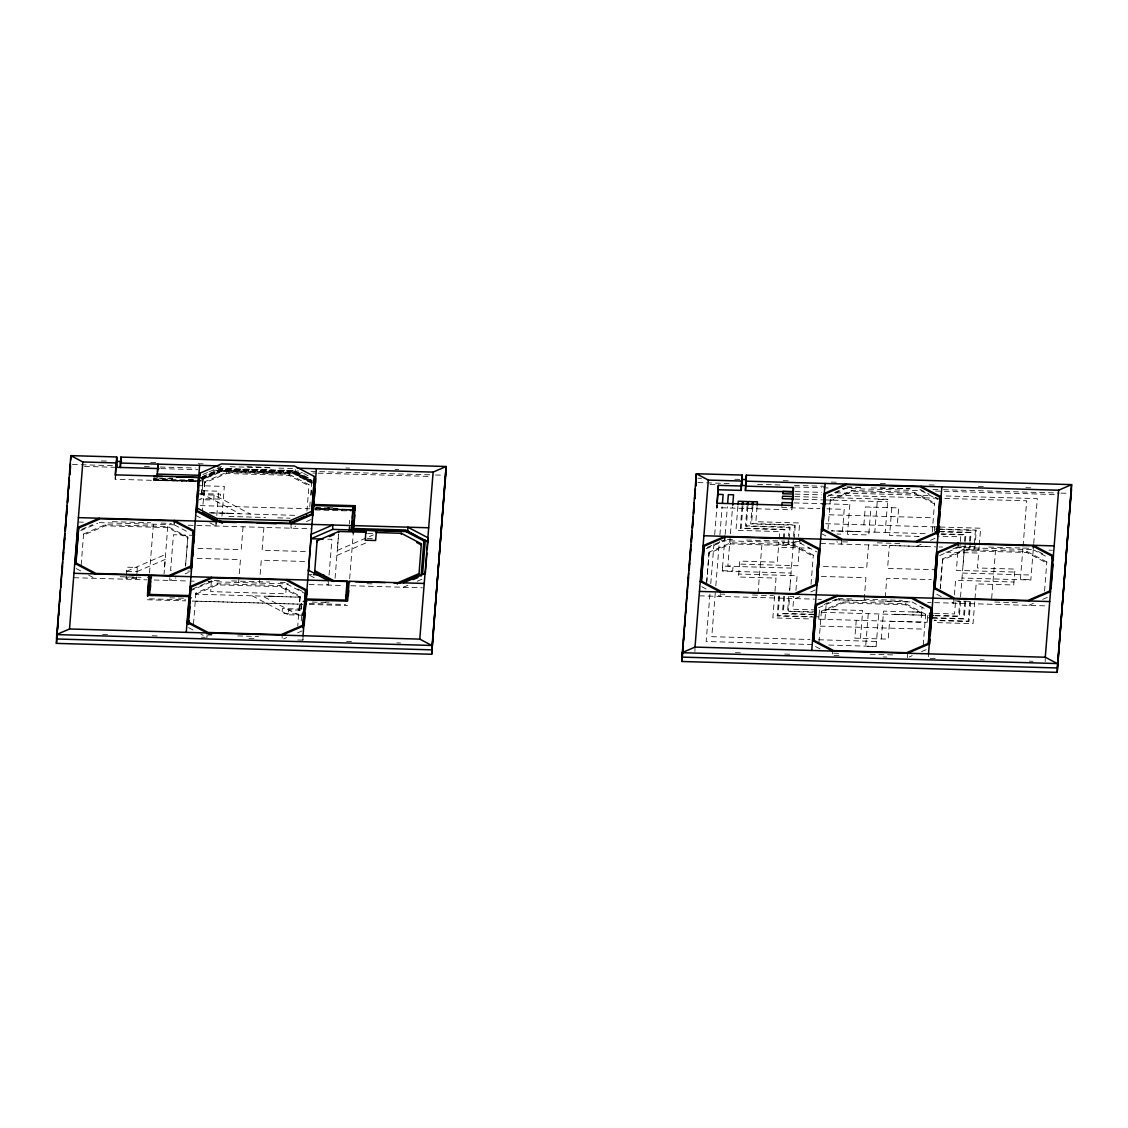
<?xml version="1.0" encoding="UTF-8"?>
<svg xmlns="http://www.w3.org/2000/svg" width="1128" height="1128" viewBox="0 0 1128 1128"><rect width="100%" height="100%" fill="white"/><g stroke="black" fill="none" stroke-linecap="round" stroke-linejoin="round"><path stroke-width="0.75" stroke-dasharray="5 3.75" d="M153.619 480.204L153.676 479.019L153.619 480.19L196.695 481.459M187.812 538.155L187.826 537.055L167.776 526.508L105.228 524.703L83.585 534.038L83.571 535.137L105.214 525.803L167.762 527.608L187.812 538.155L185.57 566.228M105.214 525.803L105.228 524.703M195.116 481.571L115.197 479.259L115.239 476.326M126.646 571.332L137.08 571.628L136.53 578.523L126.096 578.227L126.11 577.113L136.544 577.423L136.7 575.435M136.53 578.523L136.544 577.423M167.776 526.508L164.053 573.926M169.849 577.55L169.806 580.483L175.982 577.818M195.877 594.188L217.521 584.854L280.068 586.673L300.118 597.206L195.877 594.188L195.891 593.088L217.535 583.754L280.082 585.559L300.133 596.106L297.75 625.941M203.421 499.746L203.435 498.646M204.774 482.854L204.788 481.755L226.432 472.406L288.979 474.225L309.03 484.758L309.016 485.858L288.965 475.325L226.418 473.506L204.774 482.854L202.406 511.576M207.115 632.963L207.058 637.362L200.883 634.119M306.619 594.414L286.568 583.867L285.765 593.807L210.71 591.622L211.571 577.296M209.78 522.772L215.956 526.015L216.012 521.615M217.521 584.854L217.535 583.754M220.439 467.415L220.397 470.348L201.841 478.342M226.418 473.506L226.432 472.406M280.068 586.673L280.082 585.559M282.127 638.067L282.169 635.135M288.965 475.325L288.979 474.225M291.066 523.787L291.01 528.186L295.649 526.198M295.494 469.586L295.451 472.519L310.891 480.627M298.708 613.999L298.694 615.112L262.598 596.12M299.089 610.135L300.133 596.106M303.023 635.741L302.967 640.14L303.235 636.728M328.304 582.133L328.262 585.065L323.637 582.64M694.933 651.49L695.003 647.091M709.047 553.256L709.061 552.156L730.718 542.822L793.266 544.627L813.316 555.173L813.302 556.273L793.252 545.726L730.704 543.922L709.047 553.256L706.664 583.077M791.997 505.414L791.941 509.814L716.872 507.642L716.914 504.709M720.27 593.497L720.228 596.43L715.603 593.991M730.704 543.922L730.718 542.822M793.266 544.627L789.685 590.282M821.367 612.307L821.381 611.207L843.025 601.873L905.572 603.677L925.623 614.224L925.609 615.324L821.367 612.307L843.011 602.972L905.558 604.777L925.609 615.324L894.363 614.21M830.279 499.859L830.264 500.973L851.908 491.625L914.455 493.444L934.506 503.99L934.52 502.876L914.47 492.344L851.922 490.525L830.279 499.859L828.022 529.032M832.563 654.014L832.605 651.082M841.502 539.734L841.432 544.133L836.807 541.708M843.011 602.972L843.025 601.873M851.908 491.625L851.922 490.525M905.558 604.777L905.572 603.677M907.603 657.652L907.659 653.253M914.455 493.444L914.47 492.344M928.471 656.792L928.513 653.859M942.571 560.024L942.585 558.924L964.228 549.576L1026.776 551.395L1046.826 561.941L1046.812 563.041L1026.762 552.494L964.214 550.69L942.571 560.024L940.329 588.083M953.794 600.251L953.752 603.184L949.113 600.759M960.52 596.952L964.228 549.576M1026.762 552.494L1026.776 551.395M1045.205 661.642L1045.275 657.243M172.711 478.498L153.69 478.145L172.725 478.906M197.104 480.655L153.619 479.992L153.662 479.189M153.662 479.118L199.628 480.331M337.54 547.404L338.597 534.178L335.016 578.918M963.03 565.509L964.214 550.69M81.188 564.959L83.585 534.038M115.197 479.259L115.465 475.847M126.096 578.227L126.251 576.239M126.28 575.125L126.914 567.173L137.334 567.483L136.953 572.249M149.516 572.925L153.408 524.182M185.584 565.128L187.826 537.055M201.334 494.431L203.04 480.429L202.152 494.36L201.334 494.247L202.152 494.36M201.743 494.346L202.814 480.838M193.494 624.01L195.891 593.088M214.108 495.079L213.714 500.042L199.247 499.634M215.956 526.015L216.238 522.504M216.787 515.496L218.733 491.216L197.879 490.609M221.962 516.229L224.345 486.394L198.274 485.646M238.614 582.471L240.433 559.601L194.199 558.261M243.056 526.79L241.223 549.674L196.695 548.363M259.454 583.063L261.287 560.207L307.521 561.547M263.91 527.396L262.077 550.267L310.031 551.648M302.868 615.225L288.274 614.802L288.796 609.839L303.263 610.262M306.929 511.083L309.03 484.758M300.823 608.33C302.501 610.192 298.553 602.423 301.782 601.055M301.204 608.359L301.754 601.379M310.144 502.059L309.608 509.01L310.228 508.333M310.693 495.192L311.652 483.165M311.116 495.065L311.666 488.227M329.052 575.125L331.914 539.325L324.963 539.128M349.37 523.773L349.638 520.346M349.666 578.72L353.276 533.488M709.935 594.188L706.156 641.494L813.02 644.581M710.781 583.684L713.996 543.4M714.701 534.644L717.07 504.865M716.872 507.642L717.14 504.385M715.279 592.792L711.768 636.671L809.876 639.505M715.829 585.77L719.34 541.891M719.904 534.869L722.146 506.796M725.022 536.138L722.258 570.712L732.692 571.008L733.087 566.044L727.87 565.889L732.58 506.937M725.163 534.404L727.377 506.754M737.867 506.401L735.964 530.301L779.744 531.57L778.729 544.288M742.055 506.472L740.292 528.44L784.073 529.695L782.902 544.415M742.887 506.416L741.152 528.073L784.947 529.328L783.734 544.429M747.131 505.64L745.481 526.198L789.276 527.453L788.585 536.011M747.878 506.768L746.355 525.831L790.136 527.086L789.163 539.325M752.263 504.075L750.684 523.956L794.465 525.211L793.562 536.576M752.898 506.754L751.544 523.589L795.325 524.844L794.14 539.748M757.071 506.81L755.873 521.714L799.653 522.969L798.582 536.434M774.598 595.979L772.849 617.862L811.92 618.99M774.978 591.34L776.036 578.086L738.502 577L739.771 561.095L777.305 562.181L778.489 547.277L809.763 548.194M778.771 596.106L777.178 615.987L815.403 617.101M779.603 596.134L778.052 615.62L812.104 616.607M783.777 596.247L782.381 613.745L815.572 614.704M787.908 544.556L788.458 537.718M784.609 596.275L783.241 613.378L815.685 614.309M788.74 544.584L789.022 541.073M788.782 596.402L787.57 611.503L815.741 612.321M792.913 544.697L793.421 538.211M789.67 590.353L790.46 580.469M794.013 541.412L793.745 544.725L797.919 544.852M795.945 590.367L797.115 575.717L738.741 574.039M799.343 547.884L797.919 565.777L739.531 564.085M818.716 619.187L818.886 617.199M819.069 614.816L818.914 616.804L813.81 616.649M819.097 614.407L819.266 612.419M819.295 612.025L819.45 610.036M818.984 642.128L821.381 611.207M824.977 619.371L826.57 599.49M849.835 504.512L847.438 534.348L868.729 534.954L870.957 507.121M856.251 620.273L854.827 638.166L888.187 639.139L889.611 621.232L920.885 622.148L922.084 607.231M863.879 524.83L865.303 506.937L898.663 507.91L897.239 525.803M860.467 638.335L862.694 610.502L825.766 609.43L836.2 609.754M868.546 544.909L866.713 567.793L820.479 566.439M868.278 613.674L865.655 646.471L876.075 646.781L878.698 613.97M859.127 531.471L831.35 530.851L874.792 532.148L877.415 499.337L887.835 499.648M874.792 532.148L885.212 532.444L887.835 499.281L828.178 497.547M881.32 638.941L883.548 611.108L921.675 612.208L911.255 611.926M891.797 507.713L889.583 535.56L920.786 536.463L917.29 536.364M923.226 645.16L925.623 614.224M932.264 532.049L934.52 502.876M927.301 620.344L927.145 622.332L813.626 619.032M927.329 619.935L927.484 617.947M927.526 617.552L927.681 615.564M934.421 531.26L934.576 529.272M934.604 528.877L934.76 526.889M940.202 588.745L942.585 558.924M954.401 594.949L955.571 580.314L1013.959 582.006M957.799 552.48L956.375 570.373L1014.749 572.065M960.21 543.174L959.702 549.533L963.876 549.646L964.398 543.118M960.337 541.581L960.718 536.801L937.368 536.124M964.525 541.482L965.046 534.94L941.048 534.249M965.244 542.963L964.708 549.674L968.881 549.801L969.431 542.963M965.385 541.285L965.92 534.559L941.274 533.854M969.558 541.243L970.249 532.698L941.217 531.852M970.277 542.822L969.713 549.815L973.887 549.942L975.438 530.456L939.68 529.427M970.418 541.073L971.109 532.331L939.652 531.415M970.588 601.661L968.994 621.542L934.252 620.541M974.761 601.788L973.013 623.657L933.942 622.529M975.001 598.799L976.185 583.895L1013.72 584.981L1014.988 569.076L977.454 567.976L978.653 553.072L945.631 552.114M979.16 546.727L978.892 550.083L974.719 549.971L976.312 530.089L939.821 529.032M979.287 545.035L980.641 528.214L939.864 527.03M991.667 598.474L995.502 550.492M1022.927 547.926L1020.417 579.341L1030.837 579.651M1023.068 546.178L1026.691 500.804L942.444 498.364M1033.178 550.337L1030.837 580.018L962.029 578.015M1033.727 543.442L1037.309 498.618L942.585 495.883M1044.57 591.1L1046.826 561.941M204.788 481.755L203.816 494.783L239.911 513.762M706.678 581.977L709.061 552.156M758.002 593.427L761.992 543.724M811.046 584.346L813.316 555.173M164.589 567.158L164.984 562.35M301.246 620.922L301.684 615.973M203.251 480.641L202.391 481.021M311.779 483.404L293.224 473.633L293.407 472.858L293.266 473.661L221.708 471.589L202.152 479.752L202.011 478.935L221.567 470.757L293.449 472.844L312.371 482.784M201.658 478.554L221.934 469.657L293.759 471.701L311.638 481.134M202.039 478.949L202.208 479.696M351.104 510.138L316.615 509.348M222.004 470.376L221.863 469.629L201.447 478.103M293.604 472.449L293.717 471.715L293.562 472.449L312.696 482.544M202.321 476.58L221.215 468.416L294.323 470.531L311.765 479.682M200.854 477.666L221.271 468.825L294.239 470.94L311.286 479.894M200.953 478.075L221.37 469.234L294.154 471.349L294.394 470.587L294.126 471.335L314.12 481.853M202.913 474.479L207.552 472.477M209.089 471.814L221.469 466.47M81.667 529.328L92.496 524.661M80.638 530.639L97.642 523.307M126.66 571.261L165.619 554.454M136.939 571.628L165.224 559.418M185.26 573.814L188.362 572.474M306.463 521.517L312.653 518.852M192.437 589.056L210.992 581.047M189.857 591.03L211.5 581.696M337.3 550.464L373.199 534.968M336.905 555.427L366.501 542.653M283.664 638.871L286.752 637.531M297.566 632.864L302.205 630.862M403.316 587.251L407.955 585.249M417.233 581.244L423.423 578.579M707.157 547.447L724.162 540.115M834.551 492.499L845.365 487.818M706.128 548.758L724.684 540.749M827.332 496.461L845.887 488.466M795.296 598.601L799.935 596.599M810.75 591.932L815.389 589.93M916.5 546.304L921.139 544.302M930.417 540.312L935.056 538.31M824.103 604.509L836.468 599.165M953.047 548.885L957.672 546.883M818.435 607.809L836.99 599.814M939.638 555.526L958.194 547.517M909.14 656.989L912.242 655.65M921.52 651.646L926.159 649.657M1028.806 605.369L1033.445 603.367M1042.723 599.363L1047.362 597.361M202.222 479.442L221.638 471.166L293.351 473.252L312.075 483.094M201.517 478.483L221.934 469.995L293.661 472.082L311.427 481.444M350.667 510.335L351.104 509.518L315.346 508.488M268.873 596.233L300.118 597.206M894.363 614.351L904.769 614.506M209.343 512.803L233.637 513.353M199.67 493.556L220.51 494.163L220.115 499.126L200.657 498.562M199.656 494.656L214.249 495.079L250.346 514.058M829.08 514.777L933.335 517.794M210.922 512.916L296.086 515.383M885.212 532.444L926.906 533.657M926.92 546.601L889.386 545.529L887.567 568.385L935.521 569.767M367.573 533.403L374.524 533.6M367.291 538.31L374.144 538.507M962.424 573.052L1031.232 575.04M268.873 596.092L279.279 596.388M101.337 460.915L106.441 461.07M150.687 462.353L155.96 462.494M198.161 463.721L204.041 463.89M345.845 468.007L349.595 468.106M395.068 469.431L398.706 469.53M697.95 478.201L701.503 478.3M734.821 479.273L740.095 479.414M783.213 480.669L788.486 480.824M831.28 482.065L836.539 482.22M880.39 483.489L885.649 483.63M929.134 484.899L934.745 485.054M978.357 486.323L983.63 486.478M1025.831 487.691L1031.204 487.846M246.891 466.71L269.733 467.373M230.154 466.724L270.114 467.88M278.799 468.134L294.436 468.585M72.446 464.482L114.534 465.709M144.356 466.569L149.615 466.724M160.134 467.02L195.214 468.035M218.014 468.698L298.68 471.039M310.961 471.391L433.716 474.944M435.464 475.001L442.486 475.198M697.936 482.601L731.254 483.574M757.565 484.335L780.365 484.984M794.394 485.392L825.964 486.309M847.001 486.915L861.031 487.324M880.319 487.888L910.141 488.748M932.941 489.411L941.697 489.665M943.459 489.707L1059.206 493.063M1060.955 493.119L1067.976 493.317M846.916 487.155L860.819 487.564M871.239 487.86L909.464 488.974M84.501 466.414L114.393 467.274M160.726 468.613L197.809 469.685M213.446 470.15L302.403 472.717M312.837 473.027L316.305 473.125M318.054 473.168L429.585 476.411M709.991 484.532L717.055 484.73M795 486.986L821.522 487.761M823.116 487.804L828.389 487.959M842.419 488.368L921.505 490.652M935.563 491.061L1056.809 494.572M795.226 491.611L821.536 492.372M835.566 492.781L930.304 495.53M795.029 494.092L821.353 494.854M828.375 495.065L940.696 498.322M169.242 477.976L172.683 478.089M794.831 496.588L821.156 497.349M188.334 479.386L195.285 479.583M153.648 479.795L197.358 481.078M794.634 499.069L822.707 499.887M824.469 499.93L887.637 501.763M794.225 502.905L822.03 503.708M825.499 503.807L849.821 504.526M781.676 507.515L819.901 508.629M826.838 508.827L844.223 509.334L842.235 534.178L837.018 534.038M327.656 507.628L336.172 507.868M315.558 507.685L337.695 508.319M316.023 508.023L336.666 508.629M315.812 508.39L351.922 509.447M311.723 508.798L350.893 509.926M200.178 505.612L309.96 508.813M315.191 508.968L351.668 510.025M825.654 523.73L935.465 526.903M315.093 509.955L351.259 510.998M228.942 516.413L265.616 517.498M277.841 517.837L290.051 518.203M842.545 541.835L849.497 542.032M877.302 542.836L899.876 543.499M112.391 521.686L150.602 522.786M161.036 523.096L171.456 523.392M727.447 539.494L736.133 539.748M746.553 540.044L784.778 541.158M795.212 541.454L798.68 541.567M960.957 546.262L978.343 546.77M988.762 547.066L1032.205 548.321M78.34 522.038L85.319 522.236M99.25 522.645L175.996 524.858M188.136 525.211L311.864 528.792M721.201 540.65L801.416 542.977M820.592 543.513L935.605 546.869M939.088 546.967L942.571 547.066M956.516 547.475L1031.443 549.632M1048.871 550.14L1052.368 550.238M194.312 535.349L173.458 534.742L170.596 570.542L174.079 570.641M791.461 568.103L722.653 566.101L722.258 571.078L791.052 573.066M821.395 576.422L865.923 577.733L864.09 600.589L835.101 599.744L910.536 601.929L884.944 601.196L886.777 578.326L931.305 579.623M187.967 571.05L191.45 571.149M308.212 574.519L311.68 574.617M367.065 583.712L374.101 583.923M120.174 576.718L141.028 577.31M721.342 594.132L724.81 594.23M752.616 595.034L773.47 595.64M954.852 600.886L968.755 601.294M994.811 602.042L1017.4 602.704M214.264 580.441L221.215 580.638M231.649 580.934L269.874 582.048M280.294 582.344L285.511 582.499M838.019 598.503L853.656 598.954M864.076 599.25L902.301 600.364M73.898 577.705L147.204 579.834M154.169 580.004L187.206 580.99M190.66 581.089L194.143 581.188M208.031 581.597L288.246 583.909M309.128 584.515L343.899 585.531M350.85 585.728L422.436 587.801M699.388 595.824L814.402 599.151M817.885 599.25L821.367 599.349M927.667 602.437L931.164 602.535M934.633 602.634L1047.912 605.919M816.122 609.938L792.772 609.261L793.788 596.543L789.614 596.416L788.444 611.136L815.868 611.926M934.548 613.378L954.556 613.956L955.571 601.224L959.745 601.351L958.574 616.057L934.576 615.366M934.717 615.775L959.378 616.48L960.577 601.379L964.75 601.492L963.382 618.595L932.644 617.707M932.729 618.102L964.186 619.018L965.582 601.52L969.756 601.633L968.191 621.119L934.139 620.132M325.555 602.07L328.967 602.169M169.778 597.826L183.61 598.221M312.118 602.056L329.122 602.549M149.53 598.827L185.697 599.87M309.34 603.452L345.52 604.509M147.359 599.758L185.584 600.871M309.298 604.453L347.523 605.553M301.881 609.106L282.423 608.542L282.028 613.519L302.882 614.125M820.183 626.125L924.438 629.142M818.646 639.759L876.484 641.437M828.784 645.047L876.089 646.414M208.468 634.542L211.965 634.655M208.158 635.064L211.867 635.064M237.698 635.924L258.552 636.516M833.648 653.183L842.334 653.436M870.139 654.24L892.727 654.889M102.563 634.331L108.175 634.5M152.181 635.769L157.455 635.924M201.461 637.207L205.324 637.306M248.978 638.575L254.265 638.73M297.75 639.985L303.545 640.154M346.536 641.409L351.753 641.55M396.844 642.861L400.553 642.974M735.414 652.661L740.701 652.816M784.707 654.099L789.981 654.254M833.987 655.523L839.274 655.678M883.266 656.947L886.791 657.046M930.191 658.315L936.071 658.484M980.077 659.753L984.208 659.88M1029.37 661.177L1033.008 661.29M848.721 531.175L859.127 531.626M223.245 513.057L233.637 513.508M919.884 489.27L929.148 494.134M935.309 497.377L938.397 498.999M1038.366 551.564L1044.542 554.821M920.941 490.638L937.918 499.563M1033.248 549.688L1048.688 557.81M821.381 533.586L827.557 536.829M936.776 594.273L941.401 596.698M799.738 542.935L816.714 551.846M912.044 601.985L927.47 610.093M701.715 586.687L706.354 589.126M815.572 646.555L820.197 648.995M303.7 473.45L308.325 475.889M195.891 515.468L202.067 518.711M309.749 575.336L314.374 577.776M297.848 588.985L302.473 591.424M174.248 524.816L189.673 532.924M252.164 595.824L288.274 614.802M76.239 568.568L80.864 571.008M88.576 575.068L94.752 578.311M188.545 627.633L193.17 630.058M221.483 470.884L221.708 471.589L221.483 470.884M221.13 468.515L221.37 469.234L221.144 468.458M302.332 604.227L192.55 601.055L302.332 604.255"/><path stroke-width="1.5" d="M365.909 531.091L349.257 530.4L349.525 526.987M120.865 457.08L120.315 467.443L120.865 457.08L446.11 466.498L431.686 654.254L56.4 643.383L70.824 455.627L116.692 456.967L117.171 461.126L116.748 466.329L116.212 462.931L82.852 461.958L70.824 455.627L70.754 460.027M77.55 531.979L77.606 527.58L99.25 518.231M193.255 533.995L193.283 531.429L173.233 520.882L100.251 518.767L78.608 528.101L75.943 563.718M116.212 462.931L115.465 475.847M148.952 579.877L149.009 575.477L73.954 573.306M157.074 477.003L157.906 464.13L157.582 471.842M174.276 523.35L174.318 520.403L194.368 530.95L194.312 535.349M188.108 624.517L190.928 587.152L212.572 577.818L285.539 579.933L305.589 590.48L302.924 626.096M189.067 600.97L199.614 465.342M189.857 591.03L189.927 586.63L211.571 577.296M190.928 587.152L188.249 622.783M197.033 510.603L197.076 508.037L217.126 518.584L290.107 520.699L311.751 511.365L314.529 476.566L294.478 466.019L221.497 463.904L199.853 473.238L197.033 510.603L217.098 521.15L290.065 523.265L311.709 513.931L314.529 476.566M198.754 479.682L198.81 475.283L157.116 474.07M199.825 475.804L199.853 473.238M217.098 521.15L217.126 518.584M219.368 520.501L222.456 522.123L222.442 523.223L202.391 512.676M290.065 523.265L290.107 520.699M302.783 627.845L305.589 590.48M302.882 614.125L302.868 615.225L303.122 611.912M306.633 515.693L306.647 514.594M305.829 604.354L313.429 505.513L353.05 506.655L352.979 511.054M306.619 594.414L306.675 590.014L286.625 579.468M311.06 538.733L311.131 534.334L332.774 524.999L332.704 529.399L311.06 538.733L323.228 539.085M311.709 513.931L311.751 511.365M313.373 509.912L316.376 468.726M315.516 483.066L315.572 478.667M333.211 581.456L314.698 571.727L314.712 570.627L334.762 581.174L350.413 581.625M317.081 541.905L317.095 540.805L338.738 531.471L365.839 532.247L365.824 533.347M338.724 532.571L338.738 531.471M347.029 585.615L347.086 581.216L151.096 575.534L149.587 594.428L189.208 595.57M351.499 528.482L353.05 506.655M353.586 528.538L355.207 505.725L313.513 504.512M355.207 505.725L355.151 510.124L351.668 510.025M365.994 531.359L366.008 530.259L376.428 530.555L376.414 531.669M397.296 584.078L397.324 582.979L418.967 573.644L418.953 574.744L398.847 583.416M401.272 534.376L401.286 533.276L376.273 532.543M401.286 533.276L421.35 543.823L421.336 544.923L416.697 542.483M431.686 654.254L446.11 466.498L433.124 472.11L297.256 468.176M745.467 486.14L793.421 487.522L793.365 491.921L745.411 490.539L746.341 475.198L1071.6 484.617L1057.176 672.373L681.89 661.501L696.314 473.746L742.182 475.071L742.238 484.434L741.702 481.05L708.342 480.077L696.314 473.746L695.905 486.055M703.04 550.097L703.096 545.684L724.74 536.35L724.698 539.283M816.094 585.164L818.773 549.533L798.723 539.001L725.741 536.886L704.098 546.22L701.419 581.836M717.916 494.628L718.367 485.35L741.308 486.013L742.182 475.071L742.111 479.485M718.31 489.749L741.237 490.412L741.308 486.013M741.702 481.05L741.237 490.412M746.299 478.131L746.341 475.198M799.766 541.454L799.794 538.521L819.859 549.068L818.646 567.892M815.347 609.148L815.403 604.749L837.046 595.401M928.4 644.215L931.079 608.598L911.029 598.051L838.048 595.936L816.404 605.271L813.739 640.901M822.495 531.288L825.301 493.923L846.945 484.589L919.926 486.704L939.976 497.251L937.297 532.867M824.244 497.8L824.3 493.401L845.944 484.067M825.273 496.489L825.301 493.923M932.109 612.532L932.165 608.133L912.115 597.586M937.171 534.616L939.976 497.251M1052.255 558.868L1052.283 556.301L1032.233 545.755L959.265 543.64L937.622 552.988L934.943 588.604M941.006 501.184L941.062 496.785L921.012 486.238M958.222 546.051L958.264 543.118L936.607 552.452L933.942 589.465L934.731 579.721M1033.276 548.222L1033.319 545.289L1053.369 555.836L1053.312 560.235M1057.176 672.373L1071.6 484.617L1058.614 490.229L745.876 481.162L745.805 485.562L740.687 485.421M153.718 476.439L162.46 476.552M312.766 507.064L312.259 507.558M352.021 528.327L351.739 528.722M60.39 589.859L56.456 638.984L431.756 649.855L446.053 470.898M60.672 586.348L62.632 561.786M62.914 558.275L64.874 533.713M65.156 530.202L67.116 505.64M67.398 502.143L69.358 477.581M69.64 474.07L70.472 463.537M56.4 643.383L56.964 636.361M57.528 629.339L58.078 622.332M58.642 615.31L59.206 608.288M59.77 601.28L60.32 594.259M60.884 587.237L61.448 580.229M62.012 573.207L62.562 566.185M63.126 559.164L63.69 552.156M64.254 545.134L64.804 538.112M65.368 531.105L65.932 524.083M66.496 517.061L67.06 510.053M67.609 503.032L68.174 496.01M68.737 488.988L69.442 480.218M69.851 474.959L70.556 466.188M69.513 628.973L419.785 639.125L431.812 645.456L56.527 634.585L69.513 628.973L82.852 461.958M75.012 563.788L77.508 532.472M78.608 528.101L75.83 562.9L95.894 573.447L168.862 575.548L190.505 566.214M116.692 456.967L115.253 474.86L198.655 477.271L196.159 512.154M149.009 575.477L147.43 595.358L189.123 596.571L186.261 632.357M147.627 596.444L149.234 576.38M149.841 589.789L150.546 581.019M150.348 588.52L150.63 585.094M190.477 568.78L193.283 531.429M187.29 623.121L189.969 589.676M191.704 567.92L192.352 559.826M192.606 556.724L193.438 546.276M193.663 543.428L194.411 534.094M188.7 624.066L188.982 620.597M189.532 613.646L190.096 606.709M303.023 635.741L305.885 599.955L347.579 601.154L349.172 581.272L424.227 583.444M304.193 624.799L305.138 612.871M305.42 609.458L306.731 593.06M308.466 571.29L311.159 537.478M312.921 515.538L313.443 508.897M313.584 507.205L313.993 502.101M314.402 496.983L315.079 488.466M314.698 571.727L317.095 540.805M347.086 581.216L345.577 600.11L305.97 598.954M345.788 601.069L346.07 597.643M352.162 521.362L351.598 528.44L405.601 530.005L425.27 540.524L422.577 574.237M352.429 517.921L353.205 508.361M346.099 600.998L346.62 594.371M347.156 587.744L347.551 582.767M347.241 596.007L348.03 586.066M348.312 595.612L348.707 590.649M353.276 533.488L353.558 529.977M353.825 526.691L354.756 515.087M366.008 530.259L365.204 540.199L375.638 540.495L376.428 530.555M418.953 574.744L421.35 543.823M421.096 576.14L423.902 540.946L405.135 531.119L350.512 529.54M419.785 639.125L433.124 472.11M425.284 573.926L426.948 553.058M427.23 549.576L427.921 540.876M688.672 572.883L681.946 657.102L1057.246 667.973L1071.544 489.016M688.954 569.372L690.914 544.81M691.196 541.313L692.042 530.78M692.324 527.269L693.156 516.751M693.438 513.24L694.284 502.707M694.566 499.196L695.412 488.678M695.68 485.167L696.244 478.145M681.89 661.501L683.004 647.458M683.568 640.45L684.132 633.428M684.696 626.407L685.246 619.399M685.81 612.377L686.374 605.355M686.938 598.333L687.488 591.326M688.052 584.304L688.616 577.282M689.18 570.274L689.744 563.253M690.294 556.231L690.858 549.223M691.422 542.201L691.986 535.18M692.536 528.158L693.1 521.15M693.664 514.128L694.228 507.106M694.918 498.336L695.341 493.077M695.003 647.091L1045.275 657.243L1057.303 663.56L682.017 652.703L695.003 647.091L708.342 480.077M700.502 581.907L702.998 550.591M704.098 546.22L701.32 581.019L721.37 591.551L794.352 593.666L815.995 584.332L818.773 549.533M718.367 485.35L716.943 503.243L791.997 505.414L793.421 487.522M717.211 503.116L717.916 494.36L723.133 494.501L722.428 503.285M727.645 503.299L728.335 494.656L733.553 494.811L732.721 505.203M738.008 504.695L738.276 501.283L742.45 501.396L742.182 504.78M743.028 504.752L743.281 501.424L747.455 501.551L747.272 503.934M745.411 490.539L746.172 481.092M748.019 505.034L748.287 501.565L752.461 501.692L752.263 504.075M753.025 505.076L753.292 501.72L757.466 501.833L757.198 505.147M781.803 505.866L782.071 502.552L792.49 502.848M792.194 506.571L792.462 503.314M792.716 500.056L793.238 493.556M811.751 650.475L825.104 483.461M812.809 640.958L815.304 609.642M818.364 571.374L817.447 582.838L817.969 576.337M821.649 530.273L824.342 496.56M816.404 605.271L813.626 640.069L833.691 650.616L906.658 652.731L928.302 643.383L931.079 608.598M822.636 529.554L825.132 498.238M928.513 653.859L941.852 486.845M929.557 644.342L929.98 639.125M930.262 635.642L932.207 611.291M938.411 533.657L939.018 526.043M939.286 522.56L940.132 512.112M940.399 508.643L941.105 499.944M937.622 552.988L934.83 587.773L954.894 598.319L1027.862 600.434L1049.505 591.1M1049.618 591.932L1052.283 556.301M1045.275 657.243L1058.614 490.229M1051.042 588.576L1052.988 564.211M350.836 529.582L350.766 529.681M314.148 481.275L314.12 481.853M413.215 579.566L417.938 577.508M291.179 522.363L305.096 516.356M169.863 576.084L191.506 566.749M291.066 523.787L312.71 514.453M329.447 536.561L334.085 534.573M302.812 625.264L281.168 634.613L208.201 632.498L188.136 621.951M282.169 635.135L303.813 625.8M403.387 582.852L425.03 573.503M937.199 532.049L915.555 541.384L842.588 539.269L822.524 528.722M795.353 594.202L816.996 584.868M916.556 541.905L938.2 532.571M907.659 653.253L929.303 643.919M1028.863 600.956L1050.506 591.622M222.456 522.123L236.358 522.518M257.212 523.124L276.318 523.674M355.616 581.78L385.156 582.626M393.841 582.88L397.324 582.979M116.353 461.352L121.612 461.507M741.843 479.471L746.285 479.597M120.386 463.044L218.776 465.892M115.197 467.302L158.977 468.571M793.477 491.554L782.945 491.258L782.747 493.74L793.28 494.05M176.419 476.961L200.854 477.666M793.083 496.531L782.55 496.221L782.353 498.717L792.885 499.013M197.555 480.683L201.066 480.782M822.03 503.708L825.499 503.807M936.466 526.931L939.864 527.03M936.339 528.919L939.821 529.032M936.282 529.328L939.68 529.427M936.169 531.316L939.652 531.415M936.085 531.711L939.511 531.81M78.41 517.625L351.541 525.549M353.614 525.606L428.682 527.777M703.886 535.744L1054.172 545.896M332.534 529.399L349.75 529.892M365.782 530.357L409.422 531.626M313.415 574.674L323.849 574.984M699.445 591.424L1049.717 601.562M147.98 577.522L151.448 577.621M929.542 613.223L932.87 613.322M929.43 615.211L932.856 615.324M929.444 615.62L932.969 615.719M929.232 617.608L932.644 617.707M929.232 618.003L932.729 618.102M303.347 601.379L306.858 601.52M821.438 529.187L841.502 539.734M933.758 588.238L953.809 598.785M700.234 581.484L720.298 592.031M812.555 640.535L832.605 651.082M417.022 536.434L407.772 531.57L407.828 527.171L427.879 537.718L427.822 542.117L420.109 538.07M195.962 511.069L216.012 521.615M308.268 570.119L328.318 580.666M74.758 563.365L94.808 573.912M187.065 622.416L207.115 632.963M190.449 598.404L191.21 597.769M405.417 530.132L405.417 530.132M352.782 508.474L353.628 508.15L352.782 508.474M424.847 540.524L425.679 540.425L424.847 540.524M404.98 531.175L404.98 531.175M348.834 530.498L349.624 530.061L348.834 530.498M423.536 540.89L424.283 540.904L423.536 540.89"/></g></svg>
